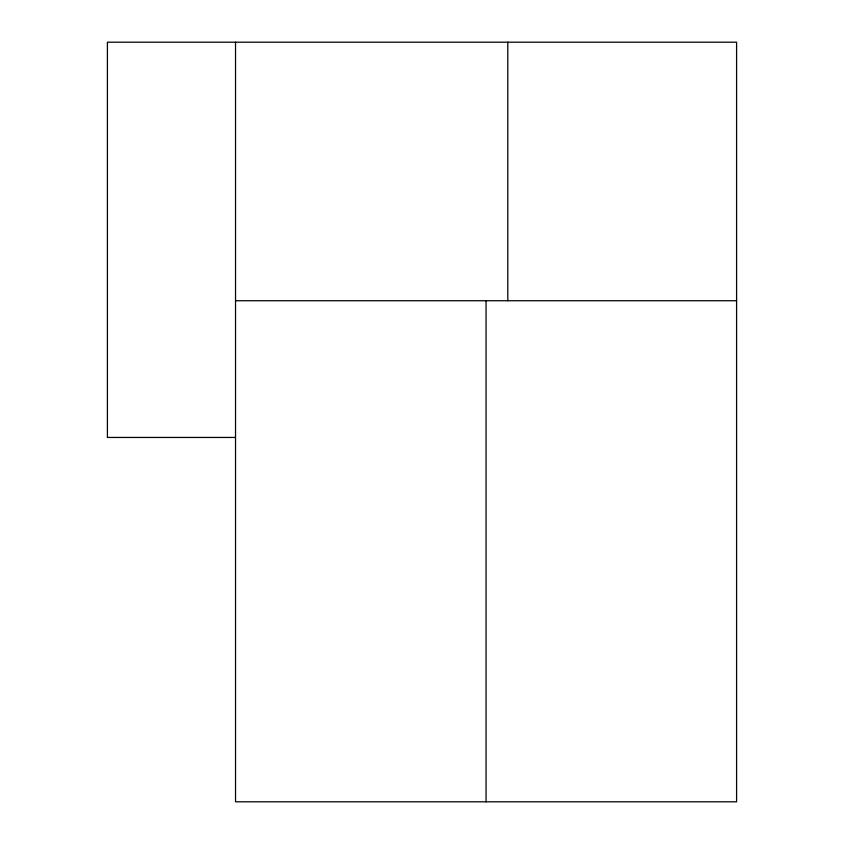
<?xml version="1.0" encoding="UTF-8"?>
<svg xmlns="http://www.w3.org/2000/svg" width="844" height="844" viewBox="0 0 844 844"><rect width="100%" height="100%" fill="white"/><g stroke="black" fill="none" stroke-linecap="round" stroke-linejoin="round"><path stroke-width="1.27" d="M235.529 300.738L736.59 300.738M235.529 437.445L107.41 437.445L107.41 42.2L736.59 42.2L736.59 801.8L235.529 801.8L235.529 42.2M507.803 42.2L507.803 300.738M486.06 300.738L486.06 801.8"/></g></svg>
